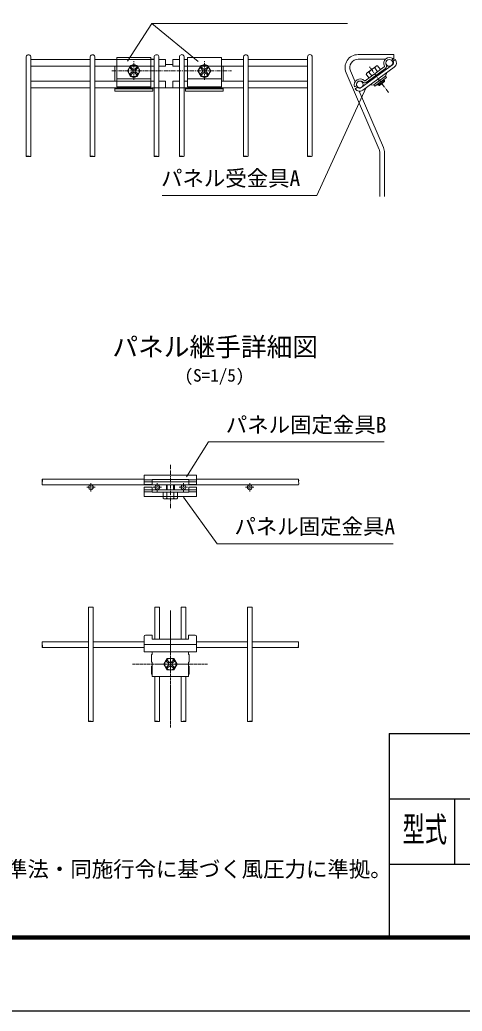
# Model space of a CAD drawing. Units: millimetres, scale not verified, with parts at other scales. Extents: x -4200 to 4200, y -2970 to 2970.
# Drawn here: x 989 to 2343, y -2970 to 65 of the extents above; entities that cross this region are included whole.
import ezdxf
from ezdxf.enums import TextEntityAlignment as Align

# ---------------------------------------------------------------- set-up
doc = ezdxf.new("R2010")
doc.units = ezdxf.units.MM
doc.header["$LTSCALE"] = 10
doc.linetypes.add('USER1', pattern=[2, 1.25, -0.25, 0.25, -0.25])
doc.linetypes.add('USER3', pattern=[1.125, 0.75, -0.125, 0.125, -0.125])
for name, color, linetype, lineweight in [('0-0_D-STR2', 7, 'Continuous', 9), ('0-6_D-BMK', 2, 'USER1', 13), ('0-7_D-STR3', 3, 'Continuous', 13), ('0-9_D-STR-TXT', 7, 'Continuous', 13), ('0-A_D-TTL-TXT', 7, 'Continuous', 25), ('0-B_D-DCR-HCH', 7, 'Continuous', 13), ('0-C_D-TTL', 7, 'Continuous', 25)]:
    doc.layers.add(name, color=color, linetype=linetype, lineweight=lineweight)
doc.styles.add('ＭＳ ゴシック', font='')
doc.styles.get('ＭＳ ゴシック').set_extended_font_data('MS Gothic')

msp = doc.modelspace()

# ---------------------------------------------------------------- linework, layer by layer
at = {"layer": '0-0_D-STR2'}
for p, q in [((1008.35, -47.29), (1008.35, -352.88)), ((1022.25, -47.46), (1022.25, -352.88)), ((1204.32, -56.63), (1022.25, -56.63)), ((1204.32, -47.15), (1204.32, -352.88)), ((1218.22, -47.96), (1218.22, -352.88)), ((1400.29, -56.63), (1218.22, -56.63)), ((1400.29, -56.05), (1389.77, -56.05)), ((1400.29, -352.88), (1400.29, -46.92)), ((1414.19, -352.88), (1414.19, -48)), ((1434.26, -56.63), (1414.19, -56.63)), ((1434.26, -77.43), (1434.26, -56.63)), ((1457.48, -77.43), (1457.48, -56.63)), ((1477.61, -56.63), (1457.48, -56.63)), ((1477.61, -352.88), (1477.61, -46.65)), ((1491.5, -352.88), (1491.5, -47.73)), ((1673.57, -56.63), (1605.93, -56.63)), ((1673.57, -47.31), (1673.57, -352.88)), ((1687.47, -47.28), (1687.47, -352.88)), ((1869.54, -56.63), (1687.47, -56.63)), ((1869.54, -48.85), (1869.54, -352.88)), ((1883.94, -48.85), (1883.94, -352.88)), ((2107.49, -56.05), (2024.28, -56.05)), ((2133.41, -41.65), (2024.29, -41.65)), ((2133.41, -56.05), (2129.64, -56.05)), ((2133.41, -56.05), (2133.41, -41.65)), ((1204.32, -77.43), (1022.25, -77.43)), ((1400.29, -77.43), (1218.22, -77.43)), ((1434.26, -77.43), (1414.19, -77.43)), ((1477.61, -77.43), (1457.48, -77.43)), ((1673.57, -77.43), (1605.93, -77.43)), ((1869.54, -77.43), (1687.47, -77.43)), ((1987.47, -97.27), (2088.73, -331.88)), ((2000.71, -91.65), (2015.18, -125.16)), ((1204.32, -122.65), (1022.25, -122.65)), ((1204.32, -143.45), (1022.25, -143.45)), ((1400.29, -122.65), (1218.22, -122.65)), ((1400.29, -143.45), (1218.22, -143.45)), ((1434.26, -122.65), (1414.19, -122.65)), ((1434.26, -143.45), (1414.19, -143.45)), ((1434.26, -143.45), (1434.26, -122.65)), ((1457.48, -143.45), (1457.48, -122.65)), ((1477.61, -122.65), (1457.48, -122.65)), ((1477.61, -143.45), (1457.48, -143.45)), ((1501.71, -122.65), (1491.5, -122.65)), ((1673.57, -143.45), (1491.5, -143.45)), ((1673.57, -122.65), (1605.93, -122.65)), ((1869.54, -122.65), (1687.47, -122.65)), ((1869.54, -143.45), (1687.47, -143.45)), ((2019.22, -134.52), (2022.24, -141.51)), ((2038.23, -125.34), (2039.64, -126.82)), ((2027.44, -153.56), (2101.99, -326.26)), ((2090.77, -341.88), (2090.77, -475.82)), ((2105.17, -341.88), (2105.17, -475.82)), ((1369.63, -1341.18), (1057.21, -1341.18)), ((1057.23, -1359.18), (1842.02, -1359.18)), ((1529.63, -1341.18), (1842.04, -1341.18)), ((1199.22, -1733.17), (1199.22, -2082.68)), ((1213.62, -1733.17), (1213.62, -2082.68)), ((1402.3, -1733.17), (1402.3, -1830.95)), ((1416.7, -1733.17), (1416.7, -1830.95)), ((1482.3, -1733.17), (1482.3, -1830.95)), ((1496.7, -1733.17), (1496.7, -1830.95)), ((1685.38, -1733.17), (1685.38, -2082.68)), ((1699.78, -1733.17), (1699.78, -2082.68)), ((1199.22, -1838.93), (1057.19, -1838.93)), ((1369.5, -1838.93), (1213.62, -1838.93)), ((1529.5, -1838.93), (1685.38, -1838.93)), ((1699.78, -1838.93), (1841.8, -1838.93)), ((1199.22, -1856.93), (1057.19, -1856.93)), ((1369.5, -1856.93), (1213.62, -1856.93)), ((1529.5, -1856.93), (1685.38, -1856.93)), ((1699.78, -1856.93), (1841.8, -1856.93)), ((1402.3, -1945.93), (1402.3, -2082.68)), ((1416.7, -1945.93), (1416.7, -2082.68)), ((1482.3, -1945.93), (1482.3, -2082.68)), ((1496.7, -1945.93), (1496.7, -2082.68))]:
    msp.add_line(p, q, dxfattribs=at)
for centre, radius in [((2119.87, -67.03), 10.4), ((2029.75, -133.05), 10.4), ((1206.42, -1366.38), 7.2), ((1409.5, -1366.38), 7.2), ((1489.5, -1366.38), 7.2), ((1692.83, -1366.38), 7.2)]:
    msp.add_circle(centre, radius, dxfattribs=at)
for centre, radius, start, end in [((1015.28, -49.26), 7.2, 14.48108, 164.10594), ((1211.16, -49.39), 7.2, 11.45767, 161.79197), ((1407.1, -49.26), 7.2, 10.06332, 160.97646), ((1484.41, -49), 7.2, 10.13599, 161.0156), ((1680.53, -49.18), 7.2, 15.30268, 164.89611), ((1876.74, -48.85), 7.2, 0, 180), ((2024.29, -81.65), 40, 90, 203), ((2024.28, -81.65), 25.6, 90, 203), ((2065.17, -341.88), 25.6, 0, 23), ((2065.17, -341.88), 40, 0, 23)]:
    msp.add_arc(centre, radius, start, end, dxfattribs=at)
for centre, major_axis in [((1011.95, -352.88), (-3.6, 0)), ((1207.92, -352.88), (-3.6, 0)), ((1403.89, -352.88), (-3.6, 0)), ((1481.2, -352.88), (-3.6, 0)), ((1677.17, -352.88), (-3.6, 0)), ((1873.14, -352.88), (-3.6, 0)), ((1057.23, -1345.68), (0, -4.5)), ((1842.02, -1345.68), (0, 4.5)), ((1202.82, -1733.17), (-3.6, 0)), ((1405.9, -1733.17), (-3.6, 0)), ((1493.1, -1733.17), (3.6, 0)), ((1696.18, -1733.17), (3.6, 0)), ((1057.19, -1852.43), (0, -4.5)), ((1841.8, -1852.43), (0, 4.5)), ((1202.82, -2082.68), (-3.6, 0)), ((1405.9, -2082.68), (-3.6, 0)), ((1493.1, -2082.68), (3.6, 0)), ((1696.18, -2082.68), (3.6, 0))]:
    msp.add_ellipse(centre, major_axis=major_axis, ratio=0.114898, dxfattribs=at)
for centre, major_axis, start_param, end_param in [((1019.15, -352.88), (3.6, 0), 3.141593, 6.2832842), ((1215.12, -352.88), (3.6, 0), 3.141593, 6.2832842), ((1411.09, -352.88), (3.6, 0), 3.141593, 6.2832842), ((1488.41, -352.88), (3.6, 0), 3.141593, 6.2832842), ((1684.37, -352.88), (3.6, 0), 3.141593, 6.2832842), ((1880.34, -352.88), (3.6, 0), 3.141593, 6.2832842), ((1057.23, -1354.68), (0, 4.5), 0.0000003, 3.1416916), ((1842.02, -1354.68), (0, 4.5), 3.1414937, 6.283185), ((1210.02, -1733.17), (-3.6, 0), 3.1414937, 6.283185), ((1413.1, -1733.17), (-3.6, 0), 3.1414937, 6.283185), ((1485.9, -1733.17), (3.6, 0), 0.0000003, 3.1416916), ((1688.98, -1733.17), (3.6, 0), 0.0000003, 3.1416916), ((1057.19, -1843.43), (0, -4.5), 3.1414937, 6.283185), ((1841.8, -1843.43), (0, -4.5), 0.0000003, 3.1416916), ((1210.02, -2082.68), (-3.6, 0), 0.0000003, 3.1416916), ((1413.1, -2082.68), (-3.6, 0), 0.0000003, 3.1416916), ((1485.9, -2082.68), (3.6, 0), 3.1414937, 6.283185), ((1688.98, -2082.68), (3.6, 0), 3.1414937, 6.283185)]:
    msp.add_ellipse(centre, major_axis=major_axis, ratio=0.114898, start_param=start_param, end_param=end_param, dxfattribs=at)
at = {"layer": '0-6_D-BMK'}
for p, q in [((1337.66, -119.18), (1337.66, -61.27)), ((1553.82, -119.18), (1553.82, -61.27)), ((2117.33, -158), (2058.66, -77.89)), ((1270.32, -91.66), (1636.72, -91.66)), ((1449.63, -1297.34), (1449.63, -1430.4)), ((1206.42, -1353.61), (1206.42, -1379.15)), ((1409.5, -1353.61), (1409.5, -1379.15)), ((1489.5, -1353.61), (1489.5, -1379.15)), ((1692.66, -1353.61), (1692.66, -1379.15)), ((1193.65, -1366.38), (1219.19, -1366.38)), ((1396.73, -1366.38), (1422.27, -1366.38)), ((1476.73, -1366.38), (1502.27, -1366.38)), ((1705.61, -1366.38), (1680.06, -1366.38))]:
    msp.add_line(p, q, dxfattribs=at)
at = {"layer": '0-6_D-BMK', "linetype": 'USER3'}
for p, q in [((1449.5, -2101.94), (1449.5, -1742.36)), ((1369.5, -1847.93), (1529.5, -1847.93)), ((1333.17, -1907.93), (1563.57, -1907.93))]:
    msp.add_line(p, q, dxfattribs=at)
at = {"layer": '0-7_D-STR3'}
for p, q in [((1279.76, -56.63), (1279.76, -56.33)), ((1279.76, -56.33), (1285.55, -56.33)), ((1285.55, -50.35), (1285.55, -139.9)), ((1285.55, -50.35), (1389.77, -50.35)), ((1389.77, -50.35), (1389.77, -139.9)), ((1501.71, -56.63), (1491.5, -56.63)), ((1501.71, -50.35), (1501.71, -139.9)), ((1605.93, -50.35), (1501.71, -50.35)), ((1605.93, -50.35), (1605.93, -139.9)), ((1611.72, -56.33), (1605.93, -56.33)), ((1611.72, -56.63), (1611.72, -56.33)), ((2127.44, -59.01), (2131.26, -53.87)), ((2131.09, -61.8), (2138.56, -56.33)), ((1279.76, -122.65), (1279.76, -77.43)), ((1285.55, -77.57), (1389.77, -77.57)), ((1327.83, -74.62), (1317.99, -91.66)), ((1326.74, -83.47), (1332.2, -88.93)), ((1347.5, -74.62), (1327.83, -74.62)), ((1329.47, -80.74), (1334.93, -86.2)), ((1345.85, -80.74), (1340.39, -86.2)), ((1348.58, -83.47), (1343.12, -88.93)), ((1347.5, -74.62), (1357.34, -91.66)), ((1457.48, -72.51), (1434.26, -72.51)), ((1501.71, -77.43), (1491.5, -77.43)), ((1605.93, -77.57), (1501.71, -77.57)), ((1543.99, -74.62), (1534.15, -91.66)), ((1542.9, -83.47), (1548.36, -88.93)), ((1563.66, -74.62), (1543.99, -74.62)), ((1545.63, -80.74), (1551.09, -86.2)), ((1562.01, -80.74), (1556.55, -86.2)), ((1564.74, -83.47), (1559.28, -88.93)), ((1563.66, -74.62), (1573.5, -91.66)), ((1611.72, -122.65), (1611.72, -77.43)), ((2033.88, -142.9), (2129.41, -72.95)), ((2039.32, -150.33), (2134.84, -80.37)), ((2045.71, -121.84), (2104.4, -78.86)), ((2049.41, -127.07), (2108.27, -83.96)), ((2078.75, -77.82), (2052.36, -97.14)), ((2075.21, -82.21), (2083.8, -93.94)), ((2084.01, -75.77), (2092.6, -87.5)), ((1285.55, -116.17), (1389.77, -116.17)), ((1327.83, -108.7), (1317.99, -91.66)), ((1326.74, -99.84), (1332.2, -94.39)), ((1347.5, -108.7), (1327.83, -108.7)), ((1329.47, -102.57), (1334.93, -97.12)), ((1345.85, -102.57), (1340.39, -97.12)), ((1348.58, -99.85), (1343.12, -94.39)), ((1347.5, -108.7), (1357.34, -91.66)), ((1605.93, -116.17), (1501.71, -116.17)), ((1543.99, -108.7), (1534.15, -91.66)), ((1542.9, -99.84), (1548.36, -94.39)), ((1563.66, -108.7), (1543.99, -108.7)), ((1545.63, -102.57), (1551.09, -97.12)), ((1562.01, -102.57), (1556.55, -97.12)), ((1564.74, -99.85), (1559.28, -94.39)), ((1563.66, -108.7), (1573.5, -91.66)), ((2048.83, -101.54), (2057.42, -113.27)), ((2057.62, -95.09), (2066.22, -106.83)), ((2069.11, -112.64), (2071.24, -115.54)), ((2071.05, -111.22), (2073.17, -114.13)), ((2075.09, -100.33), (2076.91, -102.79)), ((2075.28, -138.7), (2111.62, -112.09)), ((2086.15, -135.57), (2105.22, -121)), ((2086.54, -99.88), (2088.66, -102.78)), ((2088.47, -98.46), (2090.6, -101.36)), ((2108.52, -107.82), (2089.35, -121.86)), ((2104.77, -124.36), (2101.21, -119.71)), ((2105.22, -121), (2103.15, -118.29)), ((2104.77, -124.36), (2105.22, -121)), ((2112.71, -96.56), (2108.52, -107.82)), ((2111.62, -112.09), (2108.52, -107.82)), ((1279.76, -143.45), (1279.76, -153.65)), ((1279.76, -146.61), (1395.56, -146.61)), ((1285.55, -139.9), (1389.77, -139.9)), ((1395.56, -153.65), (1395.56, -143.32)), ((1611.72, -146.61), (1495.92, -146.61)), ((1605.93, -139.9), (1501.71, -139.9)), ((1611.72, -143.45), (1611.72, -153.65)), ((2019.84, -137.81), (2013.79, -139.9)), ((2022.7, -141.18), (2015.28, -146.61)), ((2075.28, -138.7), (2072.15, -134.46)), ((2086.15, -135.57), (2083.78, -132.47)), ((2089.52, -136.02), (2085.72, -131.05)), ((2089.52, -136.02), (2086.15, -135.57)), ((2089.52, -136.02), (2104.77, -124.36)), ((1279.76, -153.65), (1395.56, -153.65)), ((1611.72, -153.65), (1495.92, -153.65)), ((1369.63, -1357.58), (1369.63, -1329.58)), ((1529.63, -1329.58), (1369.63, -1329.58)), ((1529.63, -1357.58), (1529.63, -1329.58)), ((1369.63, -1343.58), (1393.63, -1343.58)), ((1369.63, -1349.58), (1529.63, -1349.58)), ((1393.63, -1357.58), (1369.63, -1357.58)), ((1393.63, -1342.66), (1393.63, -1357.58)), ((1505.63, -1342.66), (1393.63, -1342.66)), ((1437.5, -1374.38), (1437.5, -1359.18)), ((1439.93, -1374.38), (1439.93, -1359.18)), ((1459.33, -1374.38), (1459.33, -1359.18)), ((1461.75, -1374.38), (1461.75, -1359.18)), ((1505.63, -1342.66), (1505.63, -1357.58)), ((1505.63, -1343.58), (1529.63, -1343.58)), ((1529.63, -1357.58), (1505.63, -1357.58)), ((1369.63, -1366.38), (1369.63, -1394.38)), ((1393.63, -1366.38), (1369.63, -1366.38)), ((1369.63, -1374.38), (1505.63, -1374.38)), ((1369.63, -1380.38), (1393.63, -1380.38)), ((1529.63, -1394.38), (1369.63, -1394.38)), ((1393.63, -1381.3), (1393.63, -1366.38)), ((1505.63, -1381.3), (1393.63, -1381.3)), ((1427.6, -1381.3), (1427.6, -1400)), ((1438.61, -1381.3), (1438.61, -1400)), ((1460.64, -1381.3), (1460.64, -1400)), ((1471.65, -1400), (1471.65, -1381.3)), ((1505.63, -1381.3), (1505.63, -1366.38)), ((1529.63, -1366.38), (1505.63, -1366.38)), ((1505.63, -1374.38), (1529.63, -1374.38)), ((1505.63, -1380.38), (1529.63, -1380.38)), ((1529.63, -1366.38), (1529.63, -1394.38)), ((1433.11, -1401.48), (1466.15, -1401.48)), ((1505.5, -1830.95), (1505.5, -1818.79)), ((1505.5, -1818.79), (1525.5, -1818.79)), ((1369.5, -1822.79), (1369.5, -1869.93)), ((1505.5, -1830.95), (1393.5, -1830.95)), ((1529.5, -1822.79), (1529.5, -1869.93)), ((1529.5, -1869.93), (1369.5, -1869.93)), ((1391.5, -1877.93), (1393.5, -1877.93)), ((1391.5, -1877.93), (1391.5, -1901.93)), ((1393.5, -1869.93), (1393.5, -1877.93)), ((1505.5, -1869.93), (1505.5, -1877.93)), ((1505.5, -1877.93), (1507.5, -1877.93)), ((1507.5, -1877.93), (1507.5, -1901.93)), ((1391.5, -1901.93), (1393.5, -1901.93)), ((1393.5, -1901.93), (1393.5, -1945.93)), ((1439.3, -1890.27), (1429.11, -1907.93)), ((1439.31, -1925.58), (1429.11, -1907.93)), ((1438.19, -1899.44), (1443.84, -1905.1)), ((1438.19, -1916.41), (1443.84, -1910.75)), ((1439.3, -1890.27), (1459.69, -1890.27)), ((1441.01, -1896.61), (1446.67, -1902.27)), ((1457.98, -1896.61), (1452.33, -1902.27)), ((1460.81, -1899.44), (1455.16, -1905.1)), ((1460.81, -1916.41), (1455.16, -1910.75)), ((1459.69, -1890.27), (1469.89, -1907.93)), ((1505.5, -1901.93), (1507.5, -1901.93)), ((1505.5, -1901.93), (1505.5, -1945.93)), ((1391.5, -1913.93), (1393.5, -1913.93)), ((1391.5, -1913.93), (1391.5, -1937.93)), ((1391.5, -1937.93), (1393.5, -1937.93)), ((1441.01, -1919.24), (1446.67, -1913.58)), ((1457.98, -1919.24), (1452.33, -1913.58)), ((1505.5, -1913.93), (1507.5, -1913.93)), ((1505.5, -1937.93), (1507.5, -1937.93)), ((1507.5, -1913.93), (1507.5, -1937.93)), ((1393.5, -1945.93), (1505.5, -1945.93))]:
    msp.add_line(p, q, dxfattribs=at)
for points in [[(2060.15, -135.05), (2072.15, -134.46), (2091.31, -120.42)], [(1495.92, -153.65), (1495.92, -143.32), (1395.56, -143.32)], [(1393.5, -1830.95), (1393.5, -1818.79), (1373.5, -1818.79)], [(1439.31, -1925.58), (1459.69, -1925.58), (1469.89, -1907.93)]]:
    msp.add_lwpolyline(points, dxfattribs=at)
for centre, radius in [((1337.66, -91.66), 17.04), ((1553.82, -91.66), 17.04), ((1449.5, -1907.93), 17.66)]:
    msp.add_circle(centre, radius, dxfattribs=at)
for centre, radius, start, end in [((2120.59, -68.25), 17.9, 53.41326, 208.55435), ((2120.59, -68.25), 11.5, 53.41326, 213.38032), ((2124.68, -66.49), 17.2, 306.21661, 36.21661), ((1328.11, -82.1), 1.93, 44.99953, 224.99952), ((1337.66, -86.83), 14.47, 57.53826, 122.46174), ((1329.47, -91.66), 3.86, 314.99999, 45), ((1337.66, -83.47), 3.86, 225.00001, 314.99999), ((1345.85, -91.66), 3.86, 135, 225.00001), ((1347.22, -82.1), 1.93, 315, 135), ((1544.27, -82.1), 1.93, 44.99953, 224.99952), ((1553.82, -86.83), 14.47, 57.53826, 122.46174), ((1545.63, -91.66), 3.86, 314.99999, 45), ((1553.82, -83.47), 3.86, 225.00001, 314.99999), ((1562.01, -91.66), 3.86, 135, 225.00001), ((1563.38, -82.1), 1.93, 315, 135), ((2090.02, -120.89), 41.41, 110.95513, 141.47809), ((2085.19, -86.61), 10.9, 96.21661, 156.21661), ((2103.46, -77.57), 1.6, 306.21661, 28.55435), ((2103.54, -77.51), 8, 306.21661, 36.21661), ((2124.68, -66.49), 8, 306.21661, 36.21661), ((1328.11, -101.21), 1.93, 135, 314.99998), ((1337.66, -96.48), 14.47, 237.53826, 302.46174), ((1337.66, -99.84), 3.86, 45, 135), ((1347.22, -101.21), 1.93, 225.00001, 44.99999), ((1544.27, -101.21), 1.93, 135, 314.99998), ((1553.82, -96.48), 14.47, 237.53826, 302.46174), ((1553.82, -99.84), 3.86, 45, 135), ((1563.38, -101.21), 1.93, 225.00001, 44.99999), ((2030.71, -134.07), 17.9, 43.87887, 199.01996), ((2058.81, -105.93), 10.9, 96.21661, 156.21661), ((2029.16, -136.45), 17.2, 216.21661, 306.21661), ((2030.71, -134.07), 11.5, 39.0529, 199.01996), ((2029.16, -136.45), 8, 216.21661, 306.21661), ((2044.68, -120.61), 8, 216.21661, 306.21661), ((2044.77, -120.55), 1.6, 223.87887, 306.21661), ((1433.11, -1390.46), 11.01, 240, 300), ((1449.63, -1359.64), 41.84, 254.73852, 285.26148), ((1466.15, -1390.46), 11.01, 240, 300), ((1373.5, -1822.79), 4, 90, 180), ((1525.5, -1822.79), 4, 0, 90), ((1439.6, -1898.03), 2, 45, 225), ((1441.01, -1907.92), 4, 314.99999, 45), ((1449.5, -1899.44), 4, 225.00001, 314.99999), ((1457.98, -1907.92), 4, 135, 225.00001), ((1459.4, -1898.03), 2, 315.00048, 135.00047), ((1439.6, -1917.82), 2, 135.00001, 314.99999), ((1449.5, -1916.41), 4, 45, 135), ((1459.4, -1917.82), 2, 225.00002, 45)]:
    msp.add_arc(centre, radius, start, end, dxfattribs=at)
at = {"layer": '0-9_D-STR-TXT'}
msp.add_line((1392.87, 53.05), (1534.5, -63.1), dxfattribs=at)
for points in [[(1991.51, 53.05), (1392.87, 53.05), (1317.93, -61.32)], [(1424.21, -472.76), (1898.23, -472.76), (2049.26, -142.26)], [(2104.19, -1227.55), (1566.47, -1227.55), (1498.99, -1334.41)], [(2132, -1538.88), (1593, -1538.88), (1489.68, -1396)]]:
    msp.add_lwpolyline(points, dxfattribs=at)
at = {"layer": '0-B_D-DCR-HCH'}
msp.add_lwpolyline([(3920, 2740), (-3920, 2740), (-3920, -2740), (3920, -2740)], close=True, dxfattribs=at)
at = {"layer": '0-C_D-TTL'}
for p, q in [((2120, -2120), (2120, -2740)), ((2120, -2120), (3920, -2120)), ((2120, -2320), (3920, -2320)), ((2320, -2320), (2320, -2520)), ((2120, -2520), (3920, -2520))]:
    msp.add_line(p, q, dxfattribs=at)
at = {"layer": '0-C_D-TTL', "color": 2}
msp.add_lwpolyline([(-4200, 2970), (4200, 2970), (4200, -2970), (-4200, -2970)], close=True, dxfattribs=at)
at = {"layer": '0-C_D-TTL'}
for points in [[(-3930, 2750), (3930, 2750), (3930, -2750), (-3930, -2750)], [(-3927.5, 2747.5), (3927.5, 2747.5), (3927.5, -2747.5), (-3927.5, -2747.5)], [(-3925, 2745), (3925, 2745), (3925, -2745), (-3925, -2745)], [(-3922.5, 2742.5), (3922.5, 2742.5), (3922.5, -2742.5), (-3922.5, -2742.5)], [(-3920, 2740), (3920, 2740), (3920, -2740), (-3920, -2740)]]:
    msp.add_lwpolyline(points, close=True, dxfattribs=at)

# ---------------------------------------------------------------- texts
at = {"layer": '0-9_D-STR-TXT', "style": 'ＭＳ ゴシック'}
for s, p in [('パネル受金具A', (1420.91, -458.52)), ('パネル固定金具B', (1619.17, -1213.32)), ('パネル固定金具A', (1645.7, -1524.64))]:
    msp.add_text(s, height=48.09, dxfattribs=at).set_placement(p, align=Align.BOTTOM_LEFT)
at = {"layer": '0-A_D-TTL-TXT', "style": 'ＭＳ ゴシック'}
for s, height, p in [('パネル継手詳細図', 57.7, (1272.01, -982.72)), ('(S=1/5)', 38.49, (1492.92, -1054.48)), ('（設計条件）風荷重：昭和57年改正 建築基準法・同施行令に基づく風圧力に準拠。', 48.09, (-332.45, -2573.6))]:
    msp.add_text(s, height=height, dxfattribs=at).set_placement(p, align=Align.BOTTOM_LEFT)
at = {"layer": '0-A_D-TTL-TXT', "style": 'ＭＳ ゴシック', "width": 0.65}
msp.add_text('型式', height=76.97, dxfattribs=at).set_placement((2160.27, -2474.8), align=Align.BOTTOM_LEFT)

doc.saveas('drawing.dxf')
